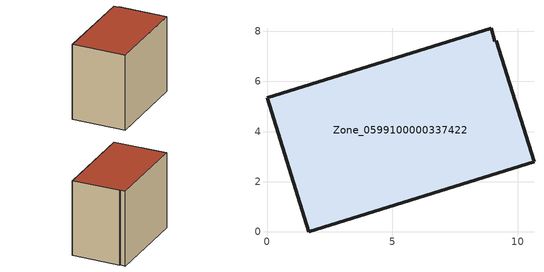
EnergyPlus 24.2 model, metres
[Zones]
Zone_0599100000337422
 floor ground (C_G): 8.93,8.13 9.08,7.6 9.13,7.61 10.64,2.8 1.67,0 0,5.35 z0
 wall outside (C_F): 8.93,8.13 0,5.35 1.67,0 10.64,2.8 9.13,7.61 9.08,7.6 8.93,8.13 z0:8.02
 roof outside (C_R): 9.08,7.6 8.93,8.13 0,5.35 1.67,0 10.64,2.8 9.13,7.61 z8.02
[BUILDING]
Pand.0599100000337422: North Axis=0; Terrain=City; Loads Convergence Tolerance Value=0.04; Temperature Convergence Tolerance Value=0.4; Solar Distribution=FullExterior; Maximum Number of Warmup Days=25; Minimum Number of Warmup Days=1
[Site:Location]
Rotterdam.The.Hague.AP_ZH_NLD Design_Conditions: Latitude=51.96; Longitude=4.45; Time Zone=1; Elevation=-4.5
[SITE:GROUNDTEMPERATURE:BUILDINGSURFACE]
18, 18, 18, 18, 18, 18, 18, 18, 18, 18, 18, 18
[MATERIAL] Thermal Absorptance=0.9; Solar Absorptance=0.7; Visible Absorptance=0.7
Name | Roughness | Thickness | Conductivity | Density | Specific Heat
G.TC.1975-1991 | MediumSmooth | 0.15 | 0.288461 | 540 | 1210
F.TC.1975-1991 | Rough | 0.3 | 0.230769 | 1920 | 840
R.TC.1975-1991 | MediumRough | 0.2 | 0.153846 | 1500 | 1000
[CONSTRUCTION]
C_G: G.TC.1975-1991
C_F: F.TC.1975-1991
C_R: R.TC.1975-1991
[ZONE]
Zone_0599100000337422: Type=1; Multiplier=1; Ceiling Height=Autocalculate; Volume=Autocalculate; Floor Area=autocalculate; Part of Total Floor Area=Yes
[ZONEINFILTRATION:DESIGNFLOWRATE]
Infil_Zone_0599100000337422: Zone or ZoneList or Space or SpaceList=Zone_0599100000337422; Schedule=AlwaysOn; Design Flow Rate Calculation Method=Flow/Area; Flow Rate per Floor Area=0.003; Constant Term Coefficient=1; Temperature Term Coefficient=0; Velocity Term Coefficient=0; Velocity Squared Term Coefficient=0
[HVACTEMPLATE:ZONE:IDEALLOADSAIRSYSTEM]
Zone_0599100000337422: Maximum Heating Supply Air Temperature=50; Minimum Cooling Supply Air Temperature=13; Maximum Heating Supply Air Humidity Ratio=0.0156; Minimum Cooling Supply Air Humidity Ratio=0.0077; Heating Limit=NoLimit; Cooling Limit=NoLimit; Dehumidification Control Type=ConstantSensibleHeatRatio; Cooling Sensible Heat Ratio=0.7; Dehumidification Setpoint=60; Humidification Control Type=None; Humidification Setpoint=30; Outdoor Air Method=None; Outdoor Air Flow Rate per Person=0.00944; Outdoor Air Flow Rate per Zone Floor Area=0; Outdoor Air Flow Rate per Zone=0; Demand Controlled Ventilation Type=None; Outdoor Air Economizer Type=NoEconomizer; Heat Recovery Type=None; Sensible Heat Recovery Effectiveness=0.7; Latent Heat Recovery Effectiveness=0.65
[ZONECONTROL:THERMOSTAT]
ThermostatControl_Zone_0599100000337422: Zone or ZoneList=Zone_0599100000337422; Control Type Schedule=DualSetpointControlType; Control 1=Thermostat_Zone_0599100000337422; Temperature Difference Between Cutout And Setpoint=0
[THERMOSTATSETPOINT:DUALSETPOINT]
Thermostat_Zone_0599100000337422: Heating Setpoint Temperature Schedule=HeatingSetpoint_Zone_0599100000337422; Cooling Setpoint Temperature Schedule=CoolingSetpoint_Zone_0599100000337422
[SCHEDULE:COMPACT]
HeatingSetpoint_Zone_0599100000337422: Through: 12/31, For: AllDays, Until: 24:00, 21
CoolingSetpoint_Zone_0599100000337422: Through: 12/31, For: AllDays, Until: 24:00, 24
DualSetpointControlType: Through: 12/31, For: AllDays, Until: 24:00, 4
AlwaysOn: Through: 12/31, For: AllDays, Until: 24:00, 1
